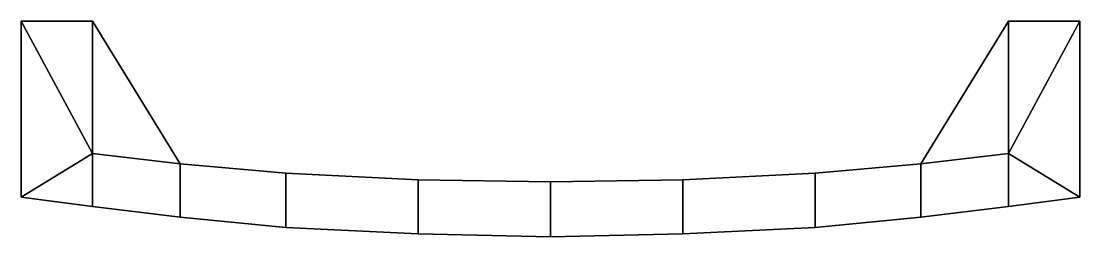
# Model space of a CAD drawing. Extents: x -69 to 69, y -28 to 0.
import ezdxf

# ---------------------------------------------------------------- set-up
doc = ezdxf.new("R2010")
doc.units = 0
doc.layers.add('METAL', color=152, linetype='CONTINUOUS')

msp = doc.modelspace()

# ---------------------------------------------------------------- meshes
at = {"layer": 'METAL'}
mesh = msp.add_polyface(dxfattribs=at)
corners = [(68.61, 0, 5.24), (68.61, 0, 5.24), (68.61, 0, 5.24), (68.61, -22.94, 1.58), (68.61, -22.94, 1.58), (68.61, -22.94, 1.58), (68.61, -22.94, 0.12), (68.61, -22.94, 0.12), (68.61, 0, 0.12), (68.61, 0, 0.12), (68.61, -22.94, -1.34), (68.61, -22.94, -1.34), (68.61, -22.94, -1.34), (68.61, 0, -5), (68.61, 0, -5), (68.61, 0, -5), (59.32, 0, 5.24), (59.32, 0, 5.24), (59.32, -17.24, 4.92), (59.32, -24.13, 1.58), (59.32, -24.13, 1.58), (59.32, 0, 0.12), (59.32, -24.13, -1.34), (59.32, -24.13, -1.34), (59.32, -17.24, -4.69), (59.32, 0, -5), (59.32, 0, -5), (59.32, -24.13, 0.12), (47.96, -18.6, 4), (47.96, -18.6, 4), (47.96, -25.53, 1.58), (47.96, -25.53, 1.58), (47.96, -25.53, 0.12), (47.96, -18.6, 0.12), (47.96, -25.53, -1.34), (47.96, -25.53, -1.34), (47.96, -18.6, -3.76), (47.96, -18.6, -3.76), (34.21, -19.8, 4), (34.21, -19.8, 4), (34.21, -26.87, 1.58), (34.21, -26.87, 1.58), (34.21, -26.87, 0.12), (34.21, -19.8, 0.12), (34.21, -26.87, -1.34), (34.21, -26.87, -1.34), (34.21, -19.8, -3.76), (34.21, -19.8, -3.76), (17.01, -20.69, 4), (17.01, -20.69, 4), (17.01, -27.69, 1.58), (17.01, -27.69, 1.58), (17.01, -27.69, 0.12), (17.01, -20.69, 0.12), (17.01, -27.69, -1.34), (17.01, -27.69, -1.34), (17.01, -20.69, -3.76), (17.01, -20.69, -3.76), (-0.19, -20.93, 4), (-0.19, -20.93, 4), (-0.19, -28.11, 1.58), (-0.19, -28.11, 1.58), (-0.19, -28.11, 0.12), (-0.19, -20.93, 0.12), (-0.19, -28.11, -1.34), (-0.19, -28.11, -1.34), (-0.19, -20.93, -3.76), (-0.19, -20.93, -3.76), (-17.4, -20.69, 4), (-17.4, -20.69, 4), (-17.4, -27.69, 1.58), (-17.4, -27.69, 1.58), (-17.4, -27.69, 0.12), (-17.4, -20.69, 0.12), (-17.4, -27.69, -1.34), (-17.4, -27.69, -1.34), (-17.4, -20.69, -3.76), (-17.4, -20.69, -3.76), (-34.6, -19.8, 4), (-34.6, -19.8, 4), (-34.6, -26.87, 1.58), (-34.6, -26.87, 1.58), (-34.6, -26.87, 0.12), (-34.6, -19.8, 0.12), (-34.6, -26.87, -1.34), (-34.6, -26.87, -1.34), (-34.6, -19.8, -3.76), (-34.6, -19.8, -3.76), (-48.35, -18.6, 4), (-48.35, -18.6, 4), (-48.35, -25.53, 1.58), (-48.35, -25.53, 1.58), (-48.35, -25.53, 0.12), (-48.35, -18.6, 0.12), (-48.35, -25.53, -1.34), (-48.35, -25.53, -1.34), (-48.35, -18.6, -3.76), (-48.35, -18.6, -3.76), (-59.71, -24.13, 0.12), (-59.71, 0, 5.24), (-59.71, 0, 5.24), (-59.71, -17.24, 4.92), (-59.71, -24.13, 1.58), (-59.71, -24.13, 1.58), (-59.71, 0, 0.12), (-59.71, -24.13, -1.34), (-59.71, -24.13, -1.34), (-59.71, -17.24, -4.69), (-59.71, 0, -5), (-59.71, 0, -5), (-69, 0, 5.24), (-69, 0, 5.24), (-69, 0, 5.24), (-69, -22.94, 1.58), (-69, -22.94, 1.58), (-69, -22.94, 1.58), (-69, -22.94, 0.12), (-69, -22.94, 0.12), (-69, 0, 0.12), (-69, 0, 0.12), (-69, -22.94, -1.34), (-69, -22.94, -1.34), (-69, -22.94, -1.34), (-69, 0, -5), (-69, 0, -5), (-69, 0, -5)]
mesh.append_faces([[corners[k] for k in face] for face in [(118, 104, 108, 123), (106, 98, 116, 120), (124, 107, 121, 121), (75, 72, 82, 85), (77, 74, 84, 87), (64, 62, 72, 75), (67, 65, 74, 77), (85, 82, 92, 95), (87, 84, 94, 97), (95, 92, 98, 106), (109, 97, 107, 107), (97, 94, 105, 107), (107, 105, 121, 121), (124, 109, 107, 107), (119, 125, 122, 117), (76, 86, 83, 73), (66, 76, 73, 63), (86, 96, 93, 83), (96, 108, 104, 93), (118, 110, 99, 104), (103, 113, 116, 98), (111, 114, 101, 101), (71, 81, 82, 72), (69, 79, 80, 70), (61, 71, 72, 62), (58, 69, 70, 60), (81, 91, 92, 82), (79, 89, 90, 80), (91, 103, 98, 92), (100, 101, 89, 89), (89, 101, 102, 90), (101, 114, 102, 102), (111, 101, 100, 100), (119, 117, 115, 112), (68, 73, 83, 78), (59, 63, 73, 68), (78, 83, 93, 88), (88, 93, 104, 99), (9, 15, 26, 21), (22, 12, 7, 27), (14, 11, 24, 24), (54, 44, 42, 52), (56, 46, 45, 55), (64, 54, 52, 62), (67, 56, 55, 65), (44, 34, 32, 42), (46, 36, 35, 45), (34, 22, 27, 32), (25, 24, 36, 36), (36, 24, 23, 35), (24, 11, 23, 23), (14, 24, 25, 25), (8, 6, 10, 13), (57, 53, 43, 47), (66, 63, 53, 57), (47, 43, 33, 37), (37, 33, 21, 26), (9, 21, 17, 2), (19, 27, 7, 5), (1, 18, 4, 4), (50, 52, 42, 40), (48, 51, 41, 38), (61, 62, 52, 50), (58, 60, 51, 48), (40, 42, 32, 30), (38, 41, 31, 28), (30, 32, 27, 19), (16, 28, 18, 18), (28, 31, 20, 18), (18, 20, 4, 4), (1, 16, 18, 18), (8, 0, 3, 6), (49, 39, 43, 53), (59, 49, 53, 63), (39, 29, 33, 43), (29, 17, 21, 33)]])

doc.saveas('drawing.dxf')
